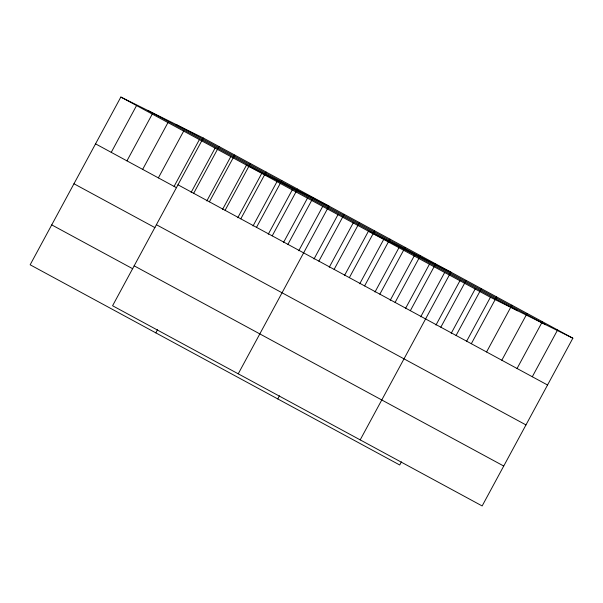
<?xml version="1.0" encoding="UTF-8"?>
<svg xmlns="http://www.w3.org/2000/svg" width="603" height="603" viewBox="0 0 603 603"><rect width="100%" height="100%" fill="white"/><g stroke="black" fill="none" stroke-linecap="round" stroke-linejoin="round"><path stroke-width="0.9" d="M203.279 138.004L112.58 305.744L482.151 505.947L572.85 338.208L203.279 138.004L120.849 97.053L30.15 264.792L399.721 464.996L401.417 461.868M111.246 152.363L136.549 105.563M126.954 160.865L152.257 114.073M142.662 169.375L167.966 122.582M158.37 177.885L183.674 131.085M174.079 186.395L199.382 139.595M191.113 192.44L215.09 148.104M193.684 193.307L218.987 146.514M206.821 200.95L230.791 156.614M209.392 201.817L234.695 155.024M155.808 332.864L157.496 329.728M222.53 209.46L246.499 165.124L328.929 206.075L238.238 373.815M225.092 210.326L250.396 163.526M237.77 217.713L261.747 173.378M240.801 218.836L266.104 172.036M253.019 225.974L276.988 181.639M256.509 227.346L281.812 180.546M268.26 234.235L292.236 189.9M272.217 235.856L297.52 189.056M283.508 242.489L307.477 198.153M287.925 244.366L313.228 197.565M298.756 250.75L322.726 206.414M313.997 259.011L337.966 214.676M318.874 261.129L344.177 214.329M329.246 267.265L353.215 222.929M334.122 269.39L359.426 222.59M277.764 398.93L279.453 395.802M344.486 275.526L368.456 231.19L450.893 272.141L360.195 439.881M349.363 277.644L374.667 230.851M359.735 283.787L383.704 239.451M364.611 285.905L389.915 239.105M374.976 292.04L398.945 247.705M379.852 294.166L405.156 247.366M390.224 300.302L414.193 255.966M395.101 302.42L420.404 255.627M405.465 308.563L429.442 264.227M410.341 310.681L435.645 263.88M420.713 316.816L444.682 272.481M435.954 325.077L459.931 280.742M440.831 327.195L466.134 280.403M451.202 333.331L475.172 289.003M456.079 335.456L481.382 288.656M466.443 341.592L490.42 297.256L572.85 338.208M471.32 343.718L496.623 296.917M486.568 351.971L511.872 305.178M501.809 360.232L527.112 313.432M517.057 368.493L542.361 321.693M532.298 376.747L557.602 329.954M176.076 124.489L545.647 324.693M148.052 110.568L517.623 310.771M120.849 97.053L490.42 297.256M177.975 184.804L547.547 385.008M95.545 143.853L176.558 187.737M156.396 224.708L525.967 424.919M73.965 183.764L154.979 227.648M134.16 265.833L503.731 466.036M51.73 224.881L132.743 268.765"/></g></svg>
